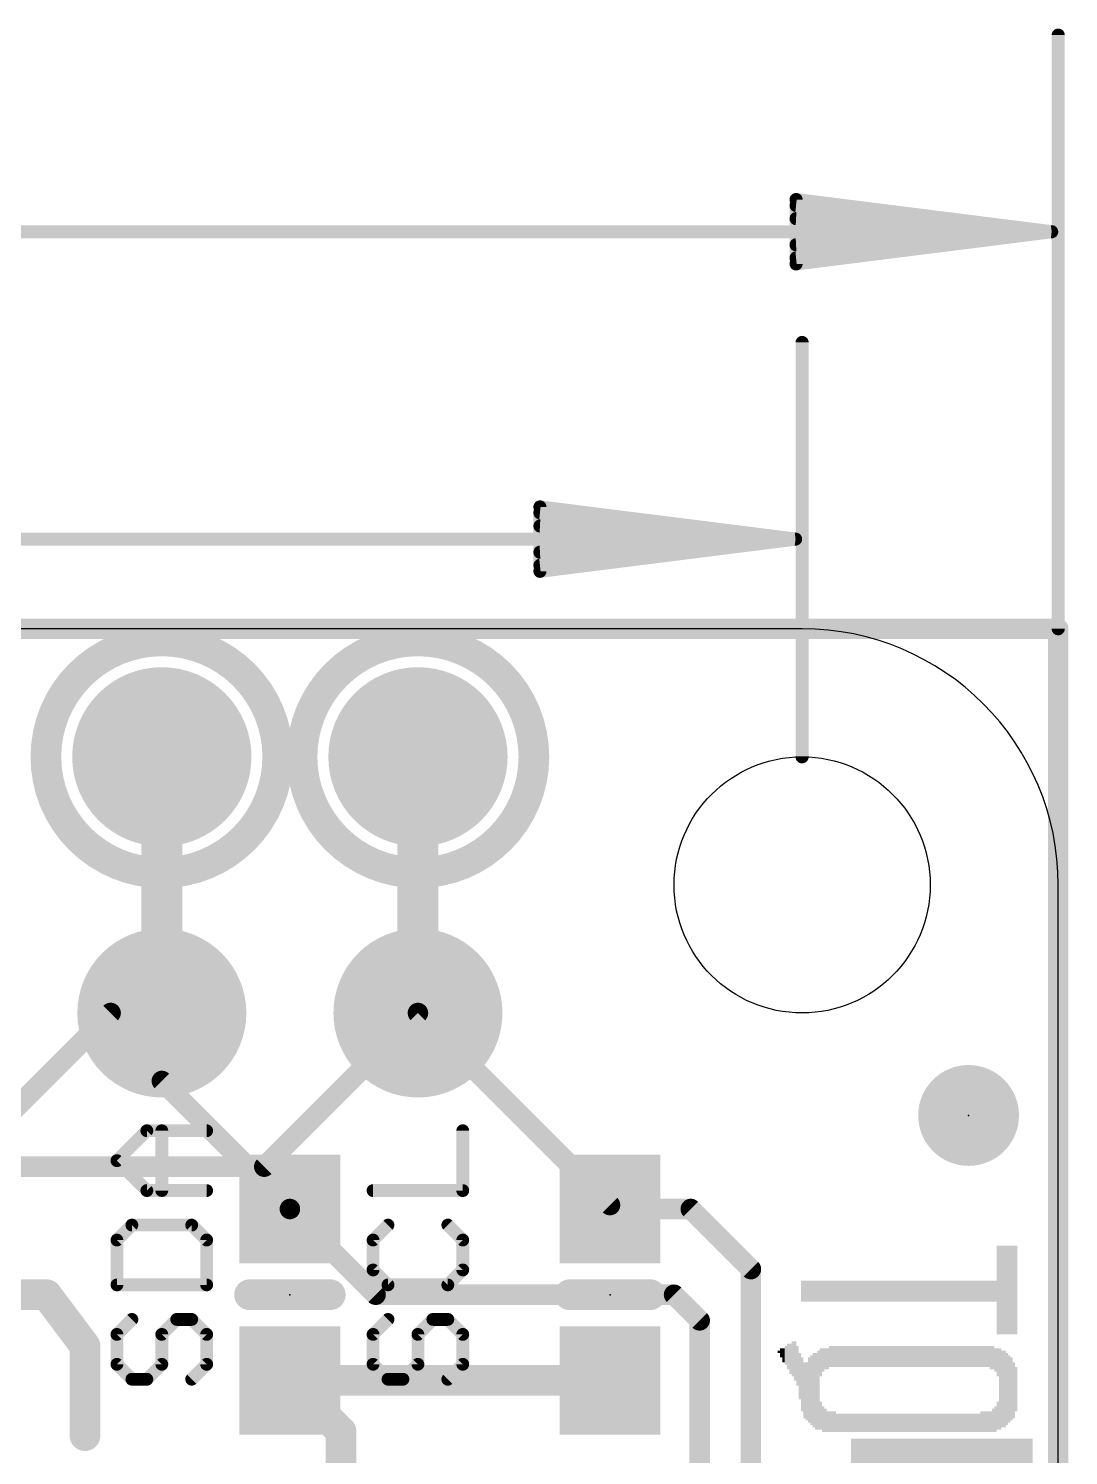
# Model space of a CAD drawing. Extents: x -6.4 to 50.9, y -4.9 to 29.2.
# Drawn here: x 40.59 to 50.9, y 14.66 to 28.81 of the extents above; entities that cross this region are included whole.
import ezdxf

# ---------------------------------------------------------------- set-up
doc = ezdxf.new("R2010")
doc.units = 0
for name, color, linetype in [('1', 12, 'CONTINUOUS'), ('16', 5, 'CONTINUOUS'), ('17', 110, 'CONTINUOUS'), ('20', 53, 'CONTINUOUS'), ('21', 40, 'CONTINUOUS'), ('22', 6, 'CONTINUOUS'), ('23', 40, 'CONTINUOUS'), ('47', 253, 'CONTINUOUS')]:
    doc.layers.add(name, color=color, linetype=linetype)

# ---------------------------------------------------------------- blocks, each defined once
blk = doc.blocks.new('RECT')
blk.add_solid([(-0.5, -0.5), (0.5, -0.5), (-0.5, 0.5), (0.5, 0.5)])
blk = doc.blocks.new('PIE')
at = {"const_width": 0.5}
blk.add_lwpolyline([(0, -0.25, 1), (0, 0.25, 1), (0, -0.25)], format="xyb", dxfattribs=at)
blk = doc.blocks.new('ROUNDP')
at = {"const_width": 0.5}
blk.add_lwpolyline([(0, -0.25, 1), (0, 0.25, 1), (0, -0.25)], format="xyb", dxfattribs=at)

msp = doc.modelspace()

# ---------------------------------------------------------------- linework, layer by layer
at = {"layer": '1'}
for points, const_width in [([(0, 22.86), (50.8, 22.86)], 0.2032), ([(50.8, 22.86), (50.8, 0)], 0.2032), ([(41.91, 21.59), (41.91, 19.05)], 0.4064), ([(44.45, 21.59), (44.45, 19.05)], 0.4064), ([(41.402, 19.05), (40.005, 17.653)], 0.2032), ([(41.402, 19.05), (41.91, 19.05)], 0.2032), ([(41.91, 18.376), (41.91, 19.05)], 0.2032), ([(44.45, 19.05), (46.355, 17.145)], 0.2032), ([(43.18, 17.106), (41.91, 18.376)], 0.2032), ([(44.03, 16.256), (43.18, 17.106)], 0.2032), ([(46.355, 17.145), (46.355, 17.106)], 0.2032), ([(47.156, 17.106), (46.355, 17.106)], 0.2032), ([(47.752, 16.51), (47.156, 17.106)], 0.2032), ([(47.752, 13.081), (47.752, 16.51)], 0.2032), ([(46.99, 16.256), (44.03, 16.256)], 0.2032), ([(47.244, 16.002), (46.99, 16.256)], 0.2032), ([(47.244, 13.589), (47.244, 16.002)], 0.2032), ([(46.355, 15.406), (43.18, 15.406)], 0.3048), ([(43.18, 15.406), (43.688, 14.898)], 0.3048), ([(43.688, 14.898), (43.688, 13.843)], 0.3048)]:
    msp.add_lwpolyline(points, dxfattribs=dict(at, const_width=const_width))
for points, const_width in [([(50.8508, 22.86, 1), (50.7492, 22.86)], 0.1016), ([(50.8, 22.8092, 1), (50.8, 22.9108)], 0.1016), ([(42.0116, 21.59, 1), (41.8084, 21.59)], 0.2032), ([(44.5516, 21.59, 1), (44.3484, 21.59)], 0.2032), ([(41.402, 19.1008, 1), (41.402, 18.9992)], 0.1016), ([(41.4379, 19.0141, 1), (41.3661, 19.0859)], 0.1016), ([(41.8084, 19.05, 1), (42.0116, 19.05)], 0.2032), ([(41.9608, 19.05, 1), (41.8592, 19.05)], 0.1016), ([(41.91, 18.9992, 1), (41.91, 19.1008)], 0.1016), ([(44.3484, 19.05, 1), (44.5516, 19.05)], 0.2032), ([(44.4859, 19.0859, 1), (44.4141, 19.0141)], 0.1016), ([(41.9459, 18.4119, 1), (41.8741, 18.3401)], 0.1016), ([(41.8592, 18.376, 1), (41.9608, 18.376)], 0.1016), ([(43.2159, 17.1419, 1), (43.1441, 17.0701)], 0.1016), ([(43.1441, 17.0701, 1), (43.2159, 17.1419)], 0.1016), ([(46.4058, 17.145, 1), (46.3042, 17.145)], 0.1016), ([(46.355, 17.1568, 1), (46.355, 17.0552)], 0.1016), ([(46.3042, 17.106, 1), (46.4058, 17.106)], 0.1016), ([(46.3191, 17.1091, 1), (46.3909, 17.1809)], 0.1016), ([(47.1919, 17.1419, 1), (47.1201, 17.0701)], 0.1016), ([(47.156, 17.0552, 1), (47.156, 17.1568)], 0.1016), ([(47.8028, 16.51, 1), (47.7012, 16.51)], 0.1016), ([(47.7161, 16.4741, 1), (47.7879, 16.5459)], 0.1016), ([(44.03, 16.3068, 1), (44.03, 16.2052)], 0.1016), ([(43.9941, 16.2201, 1), (44.0659, 16.2919)], 0.1016), ([(47.0259, 16.2919, 1), (46.9541, 16.2201)], 0.1016), ([(46.99, 16.2052, 1), (46.99, 16.3068)], 0.1016), ([(47.2948, 16.002, 1), (47.1932, 16.002)], 0.1016), ([(47.2081, 15.9661, 1), (47.2799, 16.0379)], 0.1016), ([(43.18, 15.4822, 1), (43.18, 15.3298)], 0.1524), ([(43.2339, 15.4599, 1), (43.1261, 15.3521)], 0.1524), ([(46.355, 15.3298, 1), (46.355, 15.4822)], 0.1524), ([(43.7642, 14.898, 1), (43.6118, 14.898)], 0.1524), ([(43.6341, 14.8441, 1), (43.7419, 14.9519)], 0.1524)]:
    msp.add_lwpolyline(points, format="xyb", dxfattribs=dict(at, const_width=const_width))
at = {"layer": '16', "const_width": 0.2032}
for points in [[(0, 22.86), (50.8, 22.86)], [(50.8, 22.86), (50.8, 0)], [(42.926, 17.526), (44.45, 19.05)], [(30.9443, 17.526), (42.926, 17.526)]]:
    msp.add_lwpolyline(points, dxfattribs=at)
at = {"layer": '16', "const_width": 0.1016}
for points in [[(50.8508, 22.86, 1), (50.7492, 22.86)], [(50.8, 22.8092, 1), (50.8, 22.9108)], [(44.4859, 19.0141, 1), (44.4141, 19.0859)], [(42.8901, 17.5619, 1), (42.9619, 17.4901)], [(42.926, 17.4752, 1), (42.926, 17.5768)]]:
    msp.add_lwpolyline(points, format="xyb", dxfattribs=at)
at = {"layer": '20'}
for p, q in [((48.26, 22.86), (2.54, 22.86)), ((50.8, 2.54), (50.8, 20.32))]:
    msp.add_line(p, q, dxfattribs=at)
msp.add_circle((48.26, 20.32), 1.27, dxfattribs=at)
msp.add_arc((48.26, 20.32), 2.54, 0, 90, dxfattribs=at)
at = {"layer": '21'}
for points, const_width in [([(41.91, 20.44, 1), (41.91, 22.74, 1), (41.91, 20.44)], 0.3048), ([(44.45, 20.44, 1), (44.45, 22.74, 1), (44.45, 20.44)], 0.3048), ([(41.7613, 17.9139, 1), (41.7613, 17.8504)], 0.0635), ([(41.7838, 17.8597, 1), (41.7389, 17.9046)], 0.0635), ([(41.9414, 17.8822, 1), (41.8779, 17.8822)], 0.0635), ([(42.3545, 17.8504, 1), (42.3545, 17.9139)], 0.0635), ([(44.9263, 17.8822, 1), (44.8627, 17.8822)], 0.0635), ([(41.4872, 17.608, 1), (41.4423, 17.5631)], 0.0635), ([(41.4423, 17.608, 1), (41.4872, 17.5631)], 0.0635), ([(41.7613, 17.3207, 1), (41.7613, 17.2572)], 0.0635), ([(41.7389, 17.2665, 1), (41.7838, 17.3114)], 0.0635), ([(41.8779, 17.289, 1), (41.9414, 17.289)], 0.0635), ([(42.3545, 17.2572, 1), (42.3545, 17.3207)], 0.0635), ([(44.0047, 17.3207, 1), (44.0047, 17.2572)], 0.0635), ([(44.8627, 17.289, 1), (44.9263, 17.289)], 0.0635), ([(44.8945, 17.2572, 1), (44.8945, 17.3207)], 0.0635), ([(41.613, 16.9784, 1), (41.613, 16.9149)], 0.0635), ([(41.6355, 16.9242, 1), (41.5906, 16.9691)], 0.0635), ([(42.2287, 16.9691, 1), (42.1838, 16.9242)], 0.0635), ([(42.2062, 16.9149, 1), (42.2062, 16.9784)], 0.0635), ([(44.1755, 16.9242, 1), (44.1306, 16.9691)], 0.0635), ([(44.7687, 16.9691, 1), (44.7238, 16.9242)], 0.0635), ([(41.4965, 16.7983, 1), (41.433, 16.7983)], 0.0635), ([(41.4423, 16.8208, 1), (41.4872, 16.7759)], 0.0635), ([(42.3863, 16.7983, 1), (42.3227, 16.7983)], 0.0635), ([(42.332, 16.7759, 1), (42.377, 16.8208)], 0.0635), ([(44.0365, 16.7983, 1), (43.973, 16.7983)], 0.0635), ([(43.9823, 16.8208, 1), (44.0272, 16.7759)], 0.0635), ([(44.9263, 16.7983, 1), (44.8627, 16.7983)], 0.0635), ([(44.872, 16.7759, 1), (44.917, 16.8208)], 0.0635), ([(44.0272, 16.5242, 1), (43.9823, 16.4793)], 0.0635), ([(44.917, 16.4793, 1), (44.872, 16.5242)], 0.0635), ([(41.4647, 16.3852, 1), (41.4647, 16.3217)], 0.0635), ([(42.3545, 16.3217, 1), (42.3545, 16.3852)], 0.0635), ([(43.973, 16.5018, 1), (44.0365, 16.5018)], 0.0635), ([(44.153, 16.3852, 1), (44.153, 16.3217)], 0.0635), ([(44.7462, 16.3217, 1), (44.7462, 16.3852)], 0.0635), ([(44.8627, 16.5018, 1), (44.9263, 16.5018)], 0.0635), ([(40.828, 16.3017, 1), (40.706, 16.2103)], 0.1524), ([(40.767, 16.1798, 1), (40.767, 16.3322)], 0.1524), ([(41.433, 16.3535, 1), (41.4965, 16.3535)], 0.0635), ([(42.3227, 16.3535, 1), (42.3863, 16.3535)], 0.0635), ([(42.78, 16.3322, 1), (42.78, 16.1798)], 0.1524), ([(43.58, 16.1798, 1), (43.58, 16.3322)], 0.1524), ([(44.1306, 16.331, 1), (44.1755, 16.3759)], 0.0635), ([(44.7238, 16.3759, 1), (44.7687, 16.331)], 0.0635), ([(45.955, 16.3322, 1), (45.955, 16.1798)], 0.1524), ([(46.755, 16.1798, 1), (46.755, 16.3322)], 0.1524), ([(41.6355, 15.9887, 1), (41.5906, 16.0336)], 0.0635), ([(42.0579, 16.0429, 1), (42.0579, 15.9794)], 0.0635), ([(42.0804, 15.9887, 1), (42.0355, 16.0336)], 0.0635), ([(42.2287, 16.0336, 1), (42.1838, 15.9887)], 0.0635), ([(42.2062, 15.9794, 1), (42.2062, 16.0429)], 0.0635), ([(44.1755, 15.9887, 1), (44.1306, 16.0336)], 0.0635), ([(44.5979, 16.0429, 1), (44.5979, 15.9794)], 0.0635), ([(44.6204, 15.9887, 1), (44.5755, 16.0336)], 0.0635), ([(44.7687, 16.0336, 1), (44.7238, 15.9887)], 0.0635), ([(44.7462, 15.9794, 1), (44.7462, 16.0429)], 0.0635), ([(41.2242, 15.748, 1), (41.0718, 15.748)], 0.1524), ([(41.087, 15.7023, 1), (41.209, 15.7937)], 0.1524), ([(41.4965, 15.8628, 1), (41.433, 15.8628)], 0.0635), ([(41.4423, 15.8853, 1), (41.4872, 15.8404)], 0.0635), ([(41.9414, 15.8628, 1), (41.8779, 15.8628)], 0.0635), ([(41.8872, 15.8853, 1), (41.9321, 15.8404)], 0.0635), ([(42.3863, 15.8628, 1), (42.3227, 15.8628)], 0.0635), ([(42.332, 15.8404, 1), (42.377, 15.8853)], 0.0635), ([(44.0365, 15.8628, 1), (43.973, 15.8628)], 0.0635), ([(43.9823, 15.8853, 1), (44.0272, 15.8404)], 0.0635), ([(44.4814, 15.8628, 1), (44.4179, 15.8628)], 0.0635), ([(44.4272, 15.8853, 1), (44.4721, 15.8404)], 0.0635), ([(44.9263, 15.8628, 1), (44.8627, 15.8628)], 0.0635), ([(44.872, 15.8404, 1), (44.917, 15.8853)], 0.0635), ([(41.433, 15.5662, 1), (41.4965, 15.5662)], 0.0635), ([(41.4872, 15.5887, 1), (41.4423, 15.5438)], 0.0635), ([(41.8779, 15.5662, 1), (41.9414, 15.5662)], 0.0635), ([(41.9321, 15.5438, 1), (41.8872, 15.5887)], 0.0635), ([(42.3227, 15.5662, 1), (42.3863, 15.5662)], 0.0635), ([(42.377, 15.5438, 1), (42.332, 15.5887)], 0.0635), ([(43.973, 15.5662, 1), (44.0365, 15.5662)], 0.0635), ([(44.0272, 15.5887, 1), (43.9823, 15.5438)], 0.0635), ([(44.4179, 15.5662, 1), (44.4814, 15.5662)], 0.0635), ([(44.4721, 15.5438, 1), (44.4272, 15.5887)], 0.0635), ([(44.8627, 15.5662, 1), (44.9263, 15.5662)], 0.0635), ([(44.917, 15.5438, 1), (44.872, 15.5887)], 0.0635), ([(41.613, 15.4497, 1), (41.613, 15.3862)], 0.0635), ([(41.5906, 15.3955, 1), (41.6355, 15.4404)], 0.0635), ([(41.7389, 15.4404, 1), (41.7838, 15.3955)], 0.0635), ([(41.7613, 15.3862, 1), (41.7613, 15.4497)], 0.0635), ([(42.1838, 15.4404, 1), (42.2287, 15.3955)], 0.0635), ([(44.153, 15.4497, 1), (44.153, 15.3862)], 0.0635), ([(44.1306, 15.3955, 1), (44.1755, 15.4404)], 0.0635), ([(44.2789, 15.4404, 1), (44.3238, 15.3955)], 0.0635), ([(44.3013, 15.3862, 1), (44.3013, 15.4497)], 0.0635), ([(44.7238, 15.4404, 1), (44.7687, 15.3955)], 0.0635), ([(41.0718, 14.859, 1), (41.2242, 14.859)], 0.1524)]:
    msp.add_lwpolyline(points, format="xyb", dxfattribs=dict(at, const_width=const_width))
for points, const_width in [([(41.4647, 17.5856), (41.7613, 17.8822)], 0.127), ([(41.7613, 17.8822), (42.3545, 17.8822)], 0.127), ([(41.9096, 17.289), (41.9096, 17.8822)], 0.127), ([(44.8945, 17.289), (44.8945, 17.8822)], 0.127), ([(41.7613, 17.289), (41.4647, 17.5856)], 0.127), ([(42.3545, 17.289), (41.7613, 17.289)], 0.127), ([(44.0047, 17.289), (44.8945, 17.289)], 0.127), ([(41.613, 16.9466), (41.4647, 16.7983)], 0.127), ([(42.2062, 16.9466), (41.613, 16.9466)], 0.127), ([(42.3545, 16.7983), (42.2062, 16.9466)], 0.127), ([(44.153, 16.9466), (44.0047, 16.7983)], 0.127), ([(44.8945, 16.7983), (44.7462, 16.9466)], 0.127), ([(41.4647, 16.7983), (41.4647, 16.3535)], 0.127), ([(42.3545, 16.3535), (42.3545, 16.7983)], 0.127), ([(44.0047, 16.7983), (44.0047, 16.5018)], 0.127), ([(44.8945, 16.5018), (44.8945, 16.7983)], 0.127), ([(44.0047, 16.5018), (44.153, 16.3535)], 0.127), ([(44.7462, 16.3535), (44.8945, 16.5018)], 0.127), ([(41.4647, 16.3535), (42.3545, 16.3535)], 0.127), ([(44.153, 16.3535), (44.7462, 16.3535)], 0.127), ([(40.767, 16.256), (37.846, 16.256)], 0.3048), ([(41.148, 15.748), (40.767, 16.256)], 0.3048), ([(43.58, 16.256), (42.78, 16.256)], 0.3048), ([(46.755, 16.256), (45.955, 16.256)], 0.3048), ([(41.613, 16.0111), (41.4647, 15.8628)], 0.127), ([(41.9096, 15.8628), (42.0579, 16.0111)], 0.127), ([(42.0579, 16.0111), (42.2062, 16.0111)], 0.127), ([(42.2062, 16.0111), (42.3545, 15.8628)], 0.127), ([(44.153, 16.0111), (44.0047, 15.8628)], 0.127), ([(44.4496, 15.8628), (44.5979, 16.0111)], 0.127), ([(44.5979, 16.0111), (44.7462, 16.0111)], 0.127), ([(44.7462, 16.0111), (44.8945, 15.8628)], 0.127), ([(41.148, 14.859), (41.148, 15.748)], 0.3048), ([(41.4647, 15.8628), (41.4647, 15.5662)], 0.127), ([(41.9096, 15.5662), (41.9096, 15.8628)], 0.127), ([(42.3545, 15.8628), (42.3545, 15.5662)], 0.127), ([(44.0047, 15.8628), (44.0047, 15.5662)], 0.127), ([(44.4496, 15.5662), (44.4496, 15.8628)], 0.127), ([(44.8945, 15.8628), (44.8945, 15.5662)], 0.127), ([(41.4647, 15.5662), (41.613, 15.4179)], 0.127), ([(41.7613, 15.4179), (41.9096, 15.5662)], 0.127), ([(42.3545, 15.5662), (42.2062, 15.4179)], 0.127), ([(44.0047, 15.5662), (44.153, 15.4179)], 0.127), ([(44.3013, 15.4179), (44.4496, 15.5662)], 0.127), ([(44.8945, 15.5662), (44.7462, 15.4179)], 0.127), ([(41.613, 15.4179), (41.7613, 15.4179)], 0.127), ([(44.153, 15.4179), (44.3013, 15.4179)], 0.127)]:
    msp.add_lwpolyline(points, dxfattribs=dict(at, const_width=const_width))
at = {"layer": '23'}
for p in [(49.911, 18.034), (43.18, 16.256), (46.355, 16.256)]:
    msp.add_point(p, dxfattribs=at)
at = {"layer": '47', "const_width": 0.13}
for points in [[(50.8, 22.86), (50.8, 28.747)], [(50.735, 26.797), (48.2, 27.1162)], [(48.2, 27.1162), (48.2, 26.4778)], [(50.735, 26.797), (48.2, 27.057)], [(50.735, 26.797), (48.2, 26.927)], [(0.065, 26.797), (50.735, 26.797)], [(48.2, 26.4778), (50.735, 26.797)], [(48.2, 26.667), (50.735, 26.797)], [(48.2, 26.537), (50.735, 26.797)], [(48.26, 21.59), (48.26, 25.699)], [(48.195, 23.749), (45.66, 24.0682)], [(45.66, 24.0682), (45.66, 23.4298)], [(48.195, 23.749), (45.66, 24.009)], [(48.195, 23.749), (45.66, 23.879)], [(2.605, 23.749), (48.195, 23.749)], [(45.66, 23.4298), (48.195, 23.749)], [(45.66, 23.619), (48.195, 23.749)], [(45.66, 23.489), (48.195, 23.749)]]:
    msp.add_lwpolyline(points, dxfattribs=at)
at = {"layer": '47', "const_width": 0.065}
for points in [[(50.8325, 28.747, 1), (50.7675, 28.747)], [(48.2041, 27.1485, 1), (48.1959, 27.084)], [(48.2325, 27.1162, 1), (48.1675, 27.1162)], [(48.2033, 27.0893, 1), (48.1967, 27.0247)], [(48.2017, 26.9595, 1), (48.1983, 26.8945)], [(50.7391, 26.7648, 1), (50.7309, 26.8292)], [(50.7309, 26.7648, 1), (50.7391, 26.8292)], [(50.7383, 26.7647, 1), (50.7317, 26.8293)], [(50.7317, 26.7647, 1), (50.7383, 26.8293)], [(50.7333, 26.7645, 1), (50.7367, 26.8295)], [(50.7367, 26.7645, 1), (50.7333, 26.8295)], [(50.735, 26.7645, 1), (50.735, 26.8295)], [(48.1983, 26.6995, 1), (48.2017, 26.6345)], [(48.1967, 26.5693, 1), (48.2033, 26.5047)], [(48.1959, 26.51, 1), (48.2041, 26.4455)], [(48.1675, 26.4778, 1), (48.2325, 26.4778)], [(48.2925, 25.699, 1), (48.2275, 25.699)], [(45.6641, 24.1005, 1), (45.6559, 24.036)], [(45.6925, 24.0682, 1), (45.6275, 24.0682)], [(45.6633, 24.0413, 1), (45.6567, 23.9767)], [(45.6617, 23.9115, 1), (45.6583, 23.8465)], [(48.1991, 23.7168, 1), (48.1909, 23.7812)], [(48.1909, 23.7168, 1), (48.1991, 23.7812)], [(48.1983, 23.7167, 1), (48.1917, 23.7813)], [(48.1917, 23.7167, 1), (48.1983, 23.7813)], [(48.1933, 23.7165, 1), (48.1967, 23.7815)], [(48.1967, 23.7165, 1), (48.1933, 23.7815)], [(48.195, 23.7165, 1), (48.195, 23.7815)], [(45.6583, 23.6515, 1), (45.6617, 23.5865)], [(45.6567, 23.5213, 1), (45.6633, 23.4567)], [(45.6559, 23.462, 1), (45.6641, 23.3975)], [(45.6275, 23.4298, 1), (45.6925, 23.4298)], [(50.7675, 22.86, 1), (50.8325, 22.86)], [(48.2275, 21.59, 1), (48.2925, 21.59)]]:
    msp.add_lwpolyline(points, format="xyb", dxfattribs=at)

# ---------------------------------------------------------------- block references
at = {"layer": '1'}
msp.add_blockref('PIE', (49.911, 18.034), dxfattribs=at)
at = {"layer": '1', "xscale": 1.075, "rotation": 270}
for p in [(43.18, 17.106), (46.355, 17.106), (43.18, 15.406), (46.355, 15.406)]:
    msp.add_blockref('RECT', p, dxfattribs=at)
at = {"layer": '1', "xscale": 1.8, "yscale": 1.2, "rotation": 180}
msp.add_blockref('RECT', (49.646, 14.23), dxfattribs=at)
at = {"layer": '17', "xscale": 1.778, "yscale": 1.778}
for p in [(41.91, 21.59), (41.91, 21.59), (44.45, 21.59), (44.45, 21.59)]:
    msp.add_blockref('ROUNDP', p, dxfattribs=at)
at = {"layer": '17', "xscale": 1.6764, "yscale": 1.6764, "rotation": 90}
for p in [(41.91, 19.05), (41.91, 19.05), (44.45, 19.05), (44.45, 19.05)]:
    msp.add_blockref('ROUNDP', p, dxfattribs=at)
at = {"layer": '22', "rotation": 90}
for p, xscale, yscale in [((50.1997, 16.3017), 0.8788, 0.0231), ((50.2228, 16.3017), 0.8788, 0.0231), ((50.2459, 16.3017), 0.8788, 0.0231), ((50.269, 16.3017), 0.8788, 0.0231), ((50.292, 16.3017), 0.8788, 0.0229), ((50.315, 16.3017), 0.8788, 0.0231), ((50.3381, 16.3017), 0.8788, 0.0231), ((50.3612, 16.3017), 0.8788, 0.0231), ((50.3843, 16.3017), 0.8788, 0.0231), ((48.26, 16.2916), 0.2083, 0.0229), ((48.283, 16.2916), 0.2083, 0.0231), ((48.3061, 16.2916), 0.2083, 0.0231), ((48.3292, 16.2916), 0.2083, 0.0231), ((48.3523, 16.2916), 0.2083, 0.0231), ((48.3754, 16.2916), 0.2083, 0.0231), ((48.3986, 16.2916), 0.2083, 0.0231), ((48.4217, 16.2916), 0.2083, 0.0231), ((48.4448, 16.2916), 0.2083, 0.0231), ((48.4679, 16.2916), 0.2083, 0.0231), ((48.491, 16.2916), 0.2083, 0.0231), ((48.514, 16.2916), 0.2083, 0.0229), ((48.537, 16.2916), 0.2083, 0.0231), ((48.5601, 16.2916), 0.2083, 0.0231), ((48.5832, 16.2916), 0.2083, 0.0231), ((48.6063, 16.2916), 0.2083, 0.0231), ((48.6294, 16.2916), 0.2083, 0.0231), ((48.6526, 16.2916), 0.2083, 0.0231), ((48.6757, 16.2916), 0.2083, 0.0231), ((48.6988, 16.2916), 0.2083, 0.0231), ((48.7219, 16.2916), 0.2083, 0.0231), ((48.745, 16.2916), 0.2083, 0.0231), ((48.768, 16.2916), 0.2083, 0.0229), ((48.791, 16.2916), 0.2083, 0.0231), ((48.8141, 16.2916), 0.2083, 0.0231), ((48.8372, 16.2916), 0.2083, 0.0231), ((48.8603, 16.2916), 0.2083, 0.0231), ((48.8834, 16.2916), 0.2083, 0.0231), ((48.9066, 16.2916), 0.2083, 0.0231), ((48.9297, 16.2916), 0.2083, 0.0231), ((48.9528, 16.2916), 0.2083, 0.0231), ((48.9759, 16.2916), 0.2083, 0.0231), ((48.999, 16.2916), 0.2083, 0.0231), ((49.022, 16.2916), 0.2083, 0.0229), ((49.045, 16.2916), 0.2083, 0.0231), ((49.0681, 16.2916), 0.2083, 0.0231), ((49.0912, 16.2916), 0.2083, 0.0231), ((49.1143, 16.2916), 0.2083, 0.0231), ((49.1374, 16.2916), 0.2083, 0.0231), ((49.1606, 16.2916), 0.2083, 0.0231), ((49.1837, 16.2916), 0.2083, 0.0231), ((49.2068, 16.2916), 0.2083, 0.0231), ((49.2299, 16.2916), 0.2083, 0.0231), ((49.253, 16.2916), 0.2083, 0.0231), ((49.276, 16.2916), 0.2083, 0.0229), ((49.299, 16.2916), 0.2083, 0.0231), ((49.3221, 16.2916), 0.2083, 0.0231), ((49.3452, 16.2916), 0.2083, 0.0231), ((49.3683, 16.2916), 0.2083, 0.0231), ((49.3914, 16.2916), 0.2083, 0.0231), ((49.4146, 16.2916), 0.2083, 0.0231), ((49.4377, 16.2916), 0.2083, 0.0231), ((49.4608, 16.2916), 0.2083, 0.0231), ((49.4839, 16.2916), 0.2083, 0.0231), ((49.507, 16.2916), 0.2083, 0.0231), ((49.53, 16.2916), 0.2083, 0.0229), ((49.553, 16.2916), 0.2083, 0.0231), ((49.5761, 16.2916), 0.2083, 0.0231), ((49.5992, 16.2916), 0.2083, 0.0231), ((49.6223, 16.2916), 0.2083, 0.0231), ((49.6454, 16.2916), 0.2083, 0.0231), ((49.6686, 16.2916), 0.2083, 0.0231), ((49.6917, 16.2916), 0.2083, 0.0231), ((49.7148, 16.2916), 0.2083, 0.0231), ((49.7379, 16.2916), 0.2083, 0.0231), ((49.761, 16.2916), 0.2083, 0.0231), ((49.784, 16.2916), 0.2083, 0.0229), ((49.807, 16.2916), 0.2083, 0.0231), ((49.8301, 16.2916), 0.2083, 0.0231), ((49.8532, 16.2916), 0.2083, 0.0231), ((49.8763, 16.2916), 0.2083, 0.0231), ((49.8994, 16.2916), 0.2083, 0.0231), ((49.9226, 16.2916), 0.2083, 0.0231), ((49.9457, 16.2916), 0.2083, 0.0231), ((49.9688, 16.2916), 0.2083, 0.0231), ((49.9919, 16.2916), 0.2083, 0.0231), ((50.015, 16.2916), 0.2083, 0.0231), ((50.038, 16.2916), 0.2083, 0.0229), ((50.061, 16.2916), 0.2083, 0.0231), ((50.0841, 16.2916), 0.2083, 0.0231), ((50.1072, 16.2916), 0.2083, 0.0231), ((50.1303, 16.2916), 0.2083, 0.0231), ((50.1534, 16.2916), 0.2083, 0.0231), ((50.1766, 16.2916), 0.2083, 0.0231), ((48.0521, 15.6794), 0.0914, 0.0231), ((48.0752, 15.6553), 0.1397, 0.0231), ((48.0983, 15.6553), 0.1854, 0.0231), ((48.1214, 15.6439), 0.254, 0.0231), ((48.1446, 15.621), 0.2997, 0.0231), ((48.1677, 15.621), 0.3454, 0.0231), ((48.1908, 15.5981), 0.3912, 0.0231), ((48.2139, 15.5512), 0.3937, 0.0231), ((48.4448, 15.5867), 0.2769, 0.0231), ((48.4679, 15.6096), 0.2311, 0.0231), ((48.491, 15.621), 0.2083, 0.0231), ((48.514, 15.621), 0.2083, 0.0229), ((48.537, 15.6439), 0.2083, 0.0231), ((48.5601, 15.6439), 0.2083, 0.0231), ((48.5832, 15.6439), 0.2083, 0.0231), ((48.6063, 15.6439), 0.2083, 0.0231), ((48.6294, 15.6439), 0.2083, 0.0231), ((48.6526, 15.6439), 0.2083, 0.0231), ((48.6757, 15.6439), 0.2083, 0.0231), ((48.6988, 15.6439), 0.2083, 0.0231), ((48.7219, 15.6439), 0.2083, 0.0231), ((48.745, 15.6439), 0.2083, 0.0231), ((48.768, 15.6439), 0.2083, 0.0229), ((48.791, 15.6439), 0.2083, 0.0231), ((48.8141, 15.6439), 0.2083, 0.0231), ((48.8372, 15.6439), 0.2083, 0.0231), ((48.8603, 15.6439), 0.2083, 0.0231), ((48.8834, 15.6439), 0.2083, 0.0231), ((48.9066, 15.6439), 0.2083, 0.0231), ((48.9297, 15.6439), 0.2083, 0.0231), ((48.9528, 15.6439), 0.2083, 0.0231), ((48.9759, 15.6439), 0.2083, 0.0231), ((48.999, 15.6439), 0.2083, 0.0231), ((49.022, 15.6439), 0.2083, 0.0229), ((49.045, 15.6439), 0.2083, 0.0231), ((49.0681, 15.6439), 0.2083, 0.0231), ((49.0912, 15.6439), 0.2083, 0.0231), ((49.1143, 15.6439), 0.2083, 0.0231), ((49.1374, 15.6439), 0.2083, 0.0231), ((49.1606, 15.6439), 0.2083, 0.0231), ((49.1837, 15.6439), 0.2083, 0.0231), ((49.2068, 15.6439), 0.2083, 0.0231), ((49.2299, 15.6439), 0.2083, 0.0231), ((49.253, 15.6439), 0.2083, 0.0231), ((49.276, 15.6439), 0.2083, 0.0229), ((49.299, 15.6439), 0.2083, 0.0231), ((49.3221, 15.6439), 0.2083, 0.0231), ((49.3452, 15.6439), 0.2083, 0.0231), ((49.3683, 15.6439), 0.2083, 0.0231), ((49.3914, 15.6439), 0.2083, 0.0231), ((49.4146, 15.6439), 0.2083, 0.0231), ((49.4377, 15.6439), 0.2083, 0.0231), ((49.4608, 15.6439), 0.2083, 0.0231), ((49.4839, 15.6439), 0.2083, 0.0231), ((49.507, 15.6439), 0.2083, 0.0231), ((49.53, 15.6439), 0.2083, 0.0229), ((49.553, 15.6439), 0.2083, 0.0231), ((49.5761, 15.6439), 0.2083, 0.0231), ((49.5992, 15.6439), 0.2083, 0.0231), ((49.6223, 15.6439), 0.2083, 0.0231), ((49.6454, 15.6439), 0.2083, 0.0231), ((49.6686, 15.6439), 0.2083, 0.0231), ((49.6917, 15.6439), 0.2083, 0.0231), ((49.7148, 15.6439), 0.2083, 0.0231), ((49.7379, 15.6439), 0.2083, 0.0231), ((49.761, 15.6439), 0.2083, 0.0231), ((49.784, 15.6439), 0.2083, 0.0229), ((49.807, 15.6439), 0.2083, 0.0231), ((49.8301, 15.6439), 0.2083, 0.0231), ((49.8532, 15.6439), 0.2083, 0.0231), ((49.8763, 15.6439), 0.2083, 0.0231), ((49.8994, 15.6439), 0.2083, 0.0231), ((49.9226, 15.6439), 0.2083, 0.0231), ((49.9457, 15.6439), 0.2083, 0.0231), ((49.9688, 15.6439), 0.2083, 0.0231), ((49.9919, 15.6439), 0.2083, 0.0231), ((50.015, 15.6439), 0.2083, 0.0231), ((50.038, 15.6439), 0.2083, 0.0229), ((50.061, 15.6439), 0.2083, 0.0231), ((50.0841, 15.6439), 0.2083, 0.0231), ((50.1072, 15.6439), 0.2083, 0.0231), ((50.1303, 15.6324), 0.2311, 0.0231), ((50.1534, 15.6324), 0.2311, 0.0231), ((50.1766, 15.6096), 0.2311, 0.0231), ((50.1997, 15.5867), 0.2769, 0.0231), ((50.2228, 15.3213), 0.8077, 0.0231), ((48.029, 15.6909), 0.0229, 0.0231), ((48.237, 15.4483), 0.4623, 0.0231), ((48.26, 15.367), 0.5334, 0.0229), ((48.283, 15.3086), 0.5537, 0.0231), ((48.3061, 15.2972), 0.5766, 0.0231), ((48.3292, 15.3099), 0.6477, 0.0231), ((48.3523, 15.3099), 0.6934, 0.0231), ((48.3754, 15.3099), 0.7391, 0.0231), ((48.3986, 15.2984), 0.762, 0.0231), ((48.4217, 15.3099), 0.7849, 0.0231), ((50.2459, 15.3213), 0.762, 0.0231), ((50.269, 15.3213), 0.762, 0.0231), ((50.292, 15.3213), 0.7163, 0.0229), ((50.315, 15.3213), 0.6706, 0.0231), ((50.3381, 15.3213), 0.6248, 0.0231), ((50.3612, 15.3086), 0.5537, 0.0231), ((50.3843, 15.32), 0.4394, 0.0231), ((48.4448, 15.0559), 0.2769, 0.0231), ((48.4679, 15.0216), 0.254, 0.0231), ((50.1766, 15.0216), 0.254, 0.0231), ((50.1997, 15.0559), 0.2769, 0.0231), ((48.491, 15.0101), 0.2311, 0.0231), ((48.514, 14.9974), 0.2057, 0.0229), ((48.537, 14.9974), 0.2057, 0.0231), ((48.5601, 14.9974), 0.2057, 0.0231), ((48.5832, 14.9974), 0.2057, 0.0231), ((48.6063, 14.986), 0.1829, 0.0231), ((48.6294, 14.986), 0.1829, 0.0231), ((48.6526, 14.986), 0.1829, 0.0231), ((48.6757, 14.986), 0.1829, 0.0231), ((48.6988, 14.986), 0.1829, 0.0231), ((48.7219, 14.986), 0.1829, 0.0231), ((48.745, 14.986), 0.1829, 0.0231), ((48.768, 14.986), 0.1829, 0.0229), ((48.791, 14.986), 0.1829, 0.0231), ((48.8141, 14.986), 0.1829, 0.0231), ((48.8372, 14.986), 0.1829, 0.0231), ((48.8603, 14.986), 0.1829, 0.0231), ((48.8834, 14.986), 0.1829, 0.0231), ((48.9066, 14.986), 0.1829, 0.0231), ((48.9297, 14.986), 0.1829, 0.0231), ((48.9528, 14.986), 0.1829, 0.0231), ((48.9759, 14.986), 0.1829, 0.0231), ((48.999, 14.986), 0.1829, 0.0231), ((49.022, 14.986), 0.1829, 0.0229), ((49.045, 14.986), 0.1829, 0.0231), ((49.0681, 14.986), 0.1829, 0.0231), ((49.0912, 14.986), 0.1829, 0.0231), ((49.1143, 14.986), 0.1829, 0.0231), ((49.1374, 14.986), 0.1829, 0.0231), ((49.1606, 14.986), 0.1829, 0.0231), ((49.1837, 14.986), 0.1829, 0.0231), ((49.2068, 14.986), 0.1829, 0.0231), ((49.2299, 14.986), 0.1829, 0.0231), ((49.253, 14.986), 0.1829, 0.0231), ((49.276, 14.986), 0.1829, 0.0229), ((49.299, 14.986), 0.1829, 0.0231), ((49.3221, 14.986), 0.1829, 0.0231), ((49.3452, 14.986), 0.1829, 0.0231), ((49.3683, 14.986), 0.1829, 0.0231), ((49.3914, 14.986), 0.1829, 0.0231), ((49.4146, 14.986), 0.1829, 0.0231), ((49.4377, 14.986), 0.1829, 0.0231), ((49.4608, 14.986), 0.1829, 0.0231), ((49.4839, 14.986), 0.1829, 0.0231), ((49.507, 14.986), 0.1829, 0.0231), ((49.53, 14.986), 0.1829, 0.0229), ((49.553, 14.986), 0.1829, 0.0231), ((49.5761, 14.986), 0.1829, 0.0231), ((49.5992, 14.986), 0.1829, 0.0231), ((49.6223, 14.986), 0.1829, 0.0231), ((49.6454, 14.986), 0.1829, 0.0231), ((49.6686, 14.986), 0.1829, 0.0231), ((49.6917, 14.986), 0.1829, 0.0231), ((49.7148, 14.986), 0.1829, 0.0231), ((49.7379, 14.986), 0.1829, 0.0231), ((49.761, 14.986), 0.1829, 0.0231), ((49.784, 14.986), 0.1829, 0.0229), ((49.807, 14.986), 0.1829, 0.0231), ((49.8301, 14.986), 0.1829, 0.0231), ((49.8532, 14.986), 0.1829, 0.0231), ((49.8763, 14.986), 0.1829, 0.0231), ((49.8994, 14.986), 0.1829, 0.0231), ((49.9226, 14.986), 0.1829, 0.0231), ((49.9457, 14.986), 0.1829, 0.0231), ((49.9688, 14.986), 0.1829, 0.0231), ((49.9919, 14.986), 0.1829, 0.0231), ((50.015, 14.986), 0.1829, 0.0231), ((50.038, 14.9974), 0.2057, 0.0229), ((50.061, 14.9974), 0.2057, 0.0231), ((50.0841, 14.9974), 0.2057, 0.0231), ((50.1072, 14.9974), 0.2057, 0.0231), ((50.1303, 14.9974), 0.2057, 0.0231), ((50.1534, 15.0101), 0.2311, 0.0231)]:
    msp.add_blockref('RECT', p, dxfattribs=dict(at, xscale=xscale, yscale=yscale))

doc.saveas('drawing.dxf')
